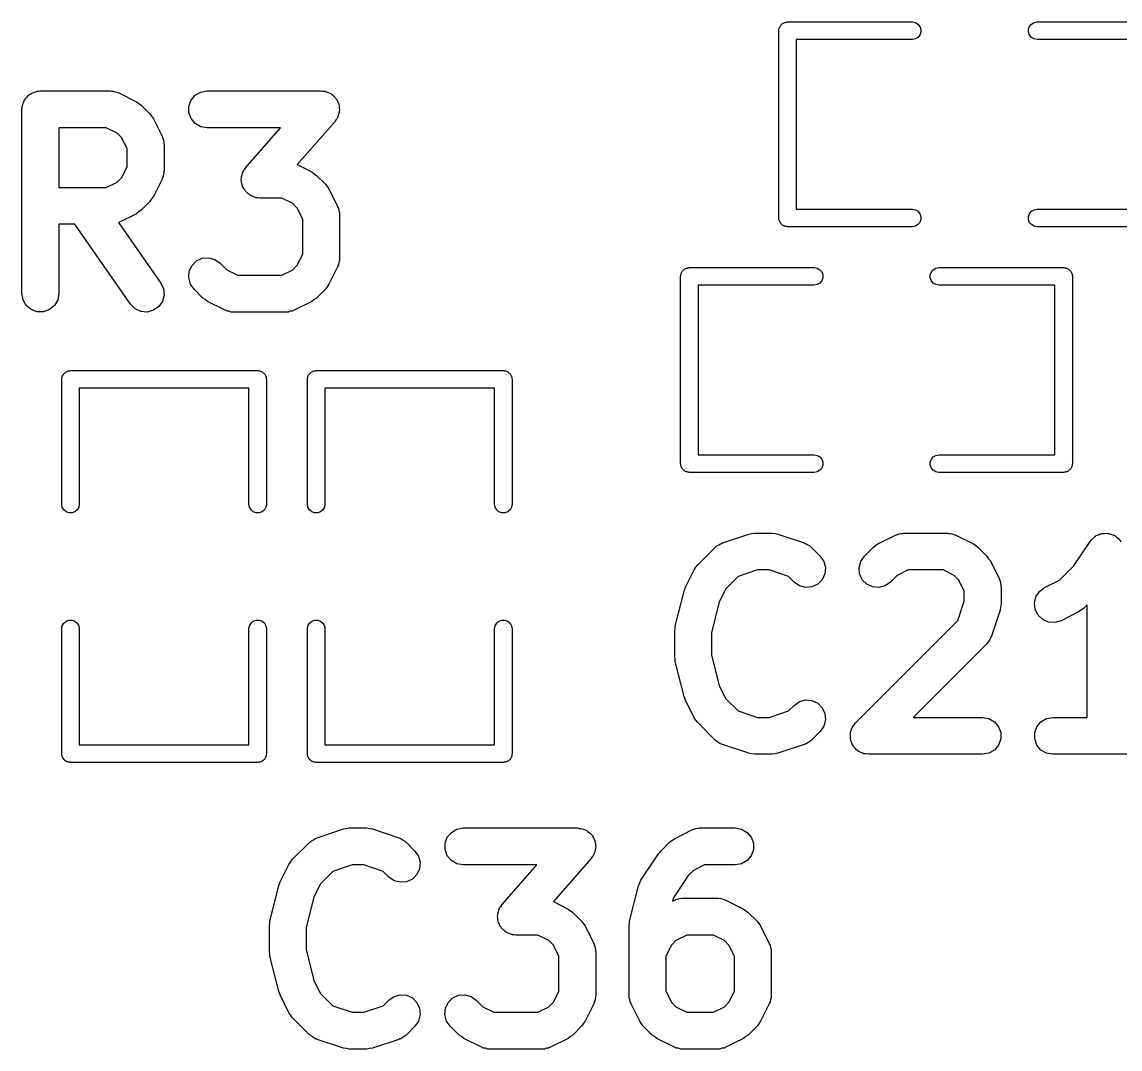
# Model space of a CAD drawing. Extents: x 69.6 to 139.6, y -158 to -61.
# Drawn here: x 94.521 to 98.991, y -103.664 to -99.483 of the extents above; entities that cross this region are included whole.
import ezdxf

# ---------------------------------------------------------------- set-up
doc = ezdxf.new("R2010")
doc.units = 0
doc.header["$MEASUREMENT"] = 0
doc.layers.add('BLACK', color=7, linetype='CONTINUOUS')

msp = doc.modelspace()

# ---------------------------------------------------------------- linework, layer by layer
at = {"layer": 'Black'}
for p, q in [((97.6072, -99.5012), (97.6092, -99.4988)), ((97.6092, -99.4988), (97.6108, -99.4961)), ((97.6108, -99.4961), (97.6131, -99.4941)), ((97.6131, -99.4941), (97.6151, -99.4918)), ((97.6151, -99.4918), (97.6178, -99.4902)), ((97.6178, -99.4902), (97.6202, -99.4882)), ((97.6202, -99.4882), (97.6231, -99.4871)), ((97.6231, -99.4871), (97.6258, -99.4856)), ((97.6258, -99.4856), (97.6289, -99.485)), ((97.6289, -99.485), (97.6318, -99.484)), ((97.6318, -99.484), (97.6349, -99.484)), ((97.6349, -99.484), (97.638, -99.4834)), ((97.638, -99.4834), (98.146, -99.4834)), ((98.146, -99.4834), (98.1582, -99.4856)), ((98.1582, -99.4856), (98.1689, -99.4918)), ((98.1689, -99.4918), (98.1768, -99.5012)), ((98.6232, -99.5012), (98.6311, -99.4918)), ((98.6311, -99.4918), (98.6418, -99.4856)), ((98.6418, -99.4856), (98.654, -99.4834)), ((98.654, -99.4834), (99.162, -99.4834)), ((97.6024, -99.519), (97.603, -99.5159)), ((97.6024, -100.281), (97.6024, -99.519)), ((97.603, -99.5128), (97.604, -99.5099)), ((97.603, -99.5159), (97.603, -99.5128)), ((97.604, -99.5099), (97.6046, -99.5068)), ((97.6046, -99.5068), (97.6061, -99.5041)), ((97.6061, -99.5041), (97.6072, -99.5012)), ((98.1768, -99.5368), (98.1689, -99.5462)), ((98.1768, -99.5012), (98.181, -99.5128)), ((98.181, -99.5252), (98.1768, -99.5368)), ((98.181, -99.5128), (98.181, -99.5252)), ((98.619, -99.5128), (98.6232, -99.5012)), ((98.619, -99.5252), (98.619, -99.5128)), ((98.6232, -99.5368), (98.619, -99.5252)), ((98.6311, -99.5462), (98.6232, -99.5368)), ((98.146, -99.5546), (97.6736, -99.5546)), ((97.6736, -99.5546), (97.6736, -100.245)), ((98.1582, -99.5524), (98.146, -99.5546)), ((98.1689, -99.5462), (98.1582, -99.5524)), ((98.6418, -99.5524), (98.6311, -99.5462)), ((98.654, -99.5546), (98.6418, -99.5524)), ((99.1264, -99.5546), (98.654, -99.5546)), ((94.5651, -99.7721), (94.5708, -99.7688)), ((94.5708, -99.7688), (94.5772, -99.7677)), ((94.5772, -99.7677), (94.5834, -99.7654)), ((94.5834, -99.7654), (94.59, -99.7654)), ((94.59, -99.7654), (94.5964, -99.7643)), ((94.5964, -99.7643), (94.8821, -99.7643)), ((94.8821, -99.7643), (94.8864, -99.765)), ((94.8864, -99.765), (94.8907, -99.7648)), ((94.8907, -99.7648), (94.8991, -99.7673)), ((94.8991, -99.7673), (94.9078, -99.7688)), ((94.9078, -99.7688), (94.9115, -99.771)), ((95.2268, -99.7818), (95.2493, -99.7688)), ((95.2493, -99.7688), (95.275, -99.7643)), ((95.275, -99.7643), (95.7393, -99.7643)), ((95.7393, -99.7643), (95.7465, -99.7656)), ((95.7465, -99.7656), (95.7538, -99.7657)), ((95.7538, -99.7657), (95.7592, -99.7678)), ((95.7592, -99.7678), (95.7649, -99.7688)), ((95.7649, -99.7688), (95.7713, -99.7725)), ((94.5248, -99.8201), (94.526, -99.8136)), ((94.526, -99.8136), (94.5292, -99.808)), ((94.5292, -99.808), (94.5315, -99.8018)), ((94.5315, -99.8018), (94.5357, -99.7968)), ((94.5357, -99.7968), (94.539, -99.7911)), ((94.539, -99.7911), (94.544, -99.7869)), ((94.544, -99.7869), (94.5482, -99.7818)), ((94.5482, -99.7818), (94.5539, -99.7786)), ((94.5539, -99.7786), (94.5589, -99.7743)), ((94.5589, -99.7743), (94.5651, -99.7721)), ((94.9115, -99.771), (94.9157, -99.7722)), ((94.9157, -99.7722), (94.9871, -99.8079)), ((94.9871, -99.8079), (94.9968, -99.8151)), ((95.2011, -99.8263), (95.21, -99.8018)), ((95.21, -99.8018), (95.2268, -99.7818)), ((95.7713, -99.7725), (95.7781, -99.7751)), ((95.7781, -99.7751), (95.7825, -99.7789)), ((95.7825, -99.7789), (95.7875, -99.7818)), ((95.7875, -99.7818), (95.7922, -99.7874)), ((95.7922, -99.7874), (95.7977, -99.7923)), ((95.7977, -99.7923), (95.8005, -99.7974)), ((95.8005, -99.7974), (95.8042, -99.8018)), ((95.8042, -99.8018), (95.8067, -99.8087)), ((95.8067, -99.8087), (95.8103, -99.8151)), ((94.5214, -99.8393), (94.5226, -99.8328)), ((94.5214, -100.589), (94.5214, -99.8393)), ((94.5226, -99.8263), (94.5248, -99.8201)), ((94.5226, -99.8328), (94.5226, -99.8263)), ((94.9968, -99.8151), (95.0066, -99.822)), ((95.0066, -99.822), (95.0423, -99.8577)), ((95.0423, -99.8577), (95.0492, -99.8675)), ((95.2011, -99.8523), (95.2011, -99.8263)), ((95.21, -99.8768), (95.2011, -99.8523)), ((95.8103, -99.8151), (95.8112, -99.8208)), ((95.8131, -99.8523), (95.8106, -99.8592)), ((95.8112, -99.8208), (95.8131, -99.8263)), ((95.8131, -99.8263), (95.8131, -99.8336)), ((95.8131, -99.8336), (95.8143, -99.8408)), ((95.8143, -99.8408), (95.8131, -99.8465)), ((95.8131, -99.8465), (95.8131, -99.8523)), ((95.0492, -99.8675), (95.0564, -99.8772)), ((95.0564, -99.8772), (95.0921, -99.9486)), ((95.2268, -99.8967), (95.21, -99.8768)), ((95.2493, -99.9098), (95.2268, -99.8967)), ((95.7957, -99.8887), (95.6423, -100.064)), ((95.7995, -99.8824), (95.7957, -99.8887)), ((95.8042, -99.8768), (95.7995, -99.8824)), ((95.8062, -99.8713), (95.8042, -99.8768)), ((95.8092, -99.8664), (95.8062, -99.8713)), ((95.8106, -99.8592), (95.8092, -99.8664)), ((94.8644, -99.9143), (94.6714, -99.9143)), ((94.6714, -99.9143), (94.6714, -100.157)), ((94.9091, -99.9366), (94.8644, -99.9143)), ((94.9276, -99.9551), (94.9091, -99.9366)), ((95.275, -99.9143), (95.2493, -99.9098)), ((95.574, -99.9143), (95.275, -99.9143)), ((95.4328, -100.076), (95.574, -99.9143)), ((94.95, -99.9998), (94.9276, -99.9551)), ((95.0921, -99.9486), (95.0933, -99.9527)), ((95.0933, -99.9527), (95.0955, -99.9565)), ((95.0955, -99.9565), (95.097, -99.9651)), ((95.097, -99.9651), (95.0995, -99.9736)), ((95.0995, -99.9736), (95.0992, -99.9779)), ((95.0992, -99.9779), (95.1, -99.9821)), ((95.1, -99.9821), (95.1, -100.089)), ((94.95, -100.072), (94.95, -99.9998)), ((94.9276, -100.116), (94.95, -100.072)), ((95.4243, -100.087), (95.429, -100.082)), ((95.429, -100.082), (95.4328, -100.076)), ((95.6423, -100.064), (95.7014, -100.094)), ((94.9091, -100.135), (94.9276, -100.116)), ((95.0921, -100.123), (95.0564, -100.194)), ((95.0933, -100.119), (95.0921, -100.123)), ((95.0955, -100.115), (95.0933, -100.119)), ((95.097, -100.106), (95.0955, -100.115)), ((95.0995, -100.098), (95.097, -100.106)), ((95.1, -100.089), (95.0992, -100.094)), ((95.0992, -100.094), (95.0995, -100.098)), ((95.4143, -100.123), (95.4154, -100.118)), ((95.4154, -100.131), (95.4143, -100.123)), ((95.4154, -100.112), (95.4179, -100.105)), ((95.4154, -100.118), (95.4154, -100.112)), ((95.4179, -100.105), (95.4194, -100.098)), ((95.4194, -100.098), (95.4224, -100.093)), ((95.4224, -100.093), (95.4243, -100.087)), ((95.7014, -100.094), (95.7111, -100.101)), ((95.7111, -100.101), (95.7209, -100.108)), ((95.7209, -100.108), (95.7566, -100.143)), ((94.6714, -100.157), (94.8644, -100.157)), ((94.8644, -100.157), (94.9091, -100.135)), ((95.4154, -100.138), (95.4154, -100.131)), ((95.4174, -100.143), (95.4154, -100.138)), ((95.4183, -100.149), (95.4174, -100.143)), ((95.4218, -100.156), (95.4183, -100.149)), ((95.4243, -100.162), (95.4218, -100.156)), ((95.4281, -100.167), (95.4243, -100.162)), ((95.4308, -100.172), (95.4281, -100.167)), ((95.7566, -100.143), (95.7635, -100.153)), ((95.7635, -100.153), (95.7707, -100.163)), ((95.7707, -100.163), (95.8064, -100.234)), ((95.0423, -100.214), (95.0066, -100.249)), ((95.0492, -100.204), (95.0423, -100.214)), ((95.0564, -100.194), (95.0492, -100.204)), ((95.4364, -100.177), (95.4308, -100.172)), ((95.4411, -100.182), (95.4364, -100.177)), ((95.4461, -100.185), (95.4411, -100.182)), ((95.4504, -100.189), (95.4461, -100.185)), ((95.4573, -100.192), (95.4504, -100.189)), ((95.4636, -100.195), (95.4573, -100.192)), ((95.4693, -100.196), (95.4636, -100.195)), ((95.4747, -100.199), (95.4693, -100.196)), ((95.4821, -100.199), (95.4747, -100.199)), ((95.4893, -100.2), (95.4821, -100.199)), ((95.5787, -100.2), (95.4893, -100.2)), ((95.6234, -100.222), (95.5787, -100.2)), ((94.9968, -100.256), (94.9871, -100.264)), ((95.0066, -100.249), (94.9968, -100.256)), ((95.6419, -100.241), (95.6234, -100.222)), ((95.6643, -100.286), (95.6419, -100.241)), ((95.8064, -100.234), (95.8076, -100.238)), ((95.8076, -100.238), (95.8098, -100.242)), ((95.8098, -100.242), (95.8113, -100.251)), ((95.8113, -100.251), (95.8138, -100.259)), ((95.8138, -100.259), (95.8135, -100.264)), ((97.6736, -100.245), (98.146, -100.245)), ((98.146, -100.245), (98.1582, -100.248)), ((98.1582, -100.248), (98.1689, -100.254)), ((98.1689, -100.254), (98.1768, -100.263)), ((98.6232, -100.263), (98.6311, -100.254)), ((98.6311, -100.254), (98.6418, -100.248)), ((98.6418, -100.248), (98.654, -100.245)), ((98.654, -100.245), (99.1264, -100.245)), ((94.9157, -100.299), (94.9139, -100.3)), ((94.9139, -100.3), (95.0864, -100.546)), ((94.9871, -100.264), (94.9157, -100.299)), ((95.6643, -100.429), (95.6643, -100.286)), ((95.8135, -100.264), (95.8143, -100.268)), ((95.8143, -100.268), (95.8143, -100.446)), ((97.603, -100.284), (97.6024, -100.281)), ((97.603, -100.287), (97.603, -100.284)), ((97.604, -100.29), (97.603, -100.287)), ((97.6046, -100.293), (97.604, -100.29)), ((97.6061, -100.296), (97.6046, -100.293)), ((97.6072, -100.299), (97.6061, -100.296)), ((97.6092, -100.301), (97.6072, -100.299)), ((97.6108, -100.304), (97.6092, -100.301)), ((97.6131, -100.306), (97.6108, -100.304)), ((98.1768, -100.299), (98.1689, -100.308)), ((98.1768, -100.263), (98.181, -100.275)), ((98.181, -100.287), (98.1768, -100.299)), ((98.181, -100.275), (98.181, -100.287)), ((98.619, -100.275), (98.6232, -100.263)), ((98.619, -100.287), (98.619, -100.275)), ((98.6232, -100.299), (98.619, -100.287)), ((98.6311, -100.308), (98.6232, -100.299)), ((94.736, -100.307), (94.6714, -100.307)), ((94.6714, -100.307), (94.6714, -100.589)), ((94.9636, -100.632), (94.736, -100.307)), ((97.6151, -100.308), (97.6131, -100.306)), ((97.6178, -100.31), (97.6151, -100.308)), ((97.6202, -100.312), (97.6178, -100.31)), ((97.6231, -100.313), (97.6202, -100.312)), ((97.6258, -100.314), (97.6231, -100.313)), ((97.6289, -100.315), (97.6258, -100.314)), ((97.6318, -100.316), (97.6289, -100.315)), ((97.6349, -100.316), (97.6318, -100.316)), ((97.638, -100.317), (97.6349, -100.316)), ((98.146, -100.317), (97.638, -100.317)), ((98.1582, -100.314), (98.146, -100.317)), ((98.1689, -100.308), (98.1582, -100.314)), ((98.6418, -100.314), (98.6311, -100.308)), ((98.654, -100.317), (98.6418, -100.314)), ((99.162, -100.317), (98.654, -100.317)), ((95.6419, -100.473), (95.6643, -100.429)), ((95.2026, -100.498), (95.2136, -100.475)), ((95.2136, -100.475), (95.232, -100.456)), ((95.232, -100.456), (95.2556, -100.445)), ((95.2556, -100.445), (95.2815, -100.443)), ((95.2815, -100.443), (95.3067, -100.45)), ((95.3067, -100.45), (95.328, -100.465)), ((95.328, -100.465), (95.3551, -100.492)), ((95.6234, -100.492), (95.6419, -100.473)), ((95.8064, -100.48), (95.7707, -100.551)), ((95.8076, -100.476), (95.8064, -100.48)), ((95.8098, -100.472), (95.8076, -100.476)), ((95.8113, -100.463), (95.8098, -100.472)), ((95.8138, -100.455), (95.8113, -100.463)), ((95.8143, -100.446), (95.8135, -100.451)), ((95.8135, -100.451), (95.8138, -100.455)), ((97.2289, -100.485), (97.2318, -100.484)), ((97.2318, -100.484), (97.2349, -100.484)), ((97.2349, -100.484), (97.238, -100.483)), ((97.238, -100.483), (97.746, -100.483)), ((97.746, -100.483), (97.7582, -100.486)), ((98.2418, -100.486), (98.254, -100.483)), ((98.254, -100.483), (98.762, -100.483)), ((98.762, -100.483), (98.7651, -100.484)), ((98.7651, -100.484), (98.7682, -100.484)), ((98.7682, -100.484), (98.7711, -100.485)), ((95.2003, -100.524), (95.2026, -100.498)), ((95.207, -100.55), (95.2003, -100.524)), ((95.3551, -100.492), (95.3998, -100.514)), ((95.3998, -100.514), (95.5787, -100.514)), ((95.5787, -100.514), (95.6234, -100.492)), ((97.2024, -100.519), (97.203, -100.516)), ((97.2024, -101.281), (97.2024, -100.519)), ((97.203, -100.513), (97.204, -100.51)), ((97.203, -100.516), (97.203, -100.513)), ((97.204, -100.51), (97.2046, -100.507)), ((97.2046, -100.507), (97.2061, -100.504)), ((97.2061, -100.504), (97.2072, -100.501)), ((97.2072, -100.501), (97.2092, -100.499)), ((97.2092, -100.499), (97.2108, -100.496)), ((97.2108, -100.496), (97.2131, -100.494)), ((97.2131, -100.494), (97.2151, -100.492)), ((97.2151, -100.492), (97.2178, -100.49)), ((97.2178, -100.49), (97.2202, -100.488)), ((97.2202, -100.488), (97.2231, -100.487)), ((97.2231, -100.487), (97.2258, -100.486)), ((97.2258, -100.486), (97.2289, -100.485)), ((97.7582, -100.486), (97.7689, -100.492)), ((97.7689, -100.492), (97.7768, -100.501)), ((97.7768, -100.501), (97.781, -100.513)), ((97.781, -100.525), (97.7768, -100.537)), ((97.781, -100.513), (97.781, -100.525)), ((98.219, -100.513), (98.2232, -100.501)), ((98.219, -100.525), (98.219, -100.513)), ((98.2232, -100.537), (98.219, -100.525)), ((98.2232, -100.501), (98.2311, -100.492)), ((98.2311, -100.492), (98.2418, -100.486)), ((98.7711, -100.485), (98.7742, -100.486)), ((98.7742, -100.486), (98.7769, -100.487)), ((98.7769, -100.487), (98.7798, -100.488)), ((98.7798, -100.488), (98.7822, -100.49)), ((98.7822, -100.49), (98.7849, -100.492)), ((98.7849, -100.492), (98.7869, -100.494)), ((98.7869, -100.494), (98.7892, -100.496)), ((98.7892, -100.496), (98.7908, -100.499)), ((98.7908, -100.499), (98.7928, -100.501)), ((98.7928, -100.501), (98.7939, -100.504)), ((98.7939, -100.504), (98.7954, -100.507)), ((98.7954, -100.507), (98.796, -100.51)), ((98.796, -100.51), (98.797, -100.513)), ((98.797, -100.513), (98.797, -100.516)), ((98.797, -100.516), (98.7976, -100.519)), ((98.7976, -100.519), (98.7976, -101.281)), ((95.0864, -100.546), (95.0974, -100.57)), ((95.0974, -100.57), (95.0997, -100.596)), ((95.222, -100.571), (95.207, -100.55)), ((95.2577, -100.607), (95.222, -100.571)), ((95.7566, -100.571), (95.7209, -100.607)), ((95.7635, -100.561), (95.7566, -100.571)), ((95.7707, -100.551), (95.7635, -100.561)), ((97.746, -100.555), (97.2736, -100.555)), ((97.2736, -100.555), (97.2736, -101.245)), ((97.7582, -100.552), (97.746, -100.555)), ((97.7689, -100.546), (97.7582, -100.552)), ((97.7768, -100.537), (97.7689, -100.546)), ((98.2311, -100.546), (98.2232, -100.537)), ((98.2418, -100.552), (98.2311, -100.546)), ((98.254, -100.555), (98.2418, -100.552)), ((98.7264, -100.555), (98.254, -100.555)), ((98.7264, -101.245), (98.7264, -100.555)), ((94.526, -100.615), (94.5214, -100.589)), ((94.539, -100.637), (94.526, -100.615)), ((94.6669, -100.615), (94.6539, -100.637)), ((94.6714, -100.589), (94.6669, -100.615)), ((95.0997, -100.596), (95.093, -100.621)), ((95.2675, -100.613), (95.2577, -100.607)), ((95.2772, -100.621), (95.2675, -100.613)), ((95.711, -100.613), (95.7014, -100.621)), ((95.7209, -100.607), (95.711, -100.613)), ((94.5589, -100.654), (94.539, -100.637)), ((94.5834, -100.663), (94.5589, -100.654)), ((94.6095, -100.663), (94.5834, -100.663)), ((94.6339, -100.654), (94.6095, -100.663)), ((94.6539, -100.637), (94.6339, -100.654)), ((94.982, -100.651), (94.9636, -100.632)), ((95.0056, -100.662), (94.982, -100.651)), ((95.0315, -100.664), (95.0056, -100.662)), ((95.0567, -100.657), (95.0315, -100.664)), ((95.078, -100.642), (95.0567, -100.657)), ((95.093, -100.621), (95.078, -100.642)), ((95.3486, -100.656), (95.2772, -100.621)), ((95.3527, -100.658), (95.3486, -100.656)), ((95.3565, -100.66), (95.3527, -100.658)), ((95.3651, -100.661), (95.3565, -100.66)), ((95.3736, -100.664), (95.3651, -100.661)), ((95.6134, -100.661), (95.605, -100.664)), ((95.6221, -100.66), (95.6134, -100.661)), ((95.6258, -100.658), (95.6221, -100.66)), ((95.63, -100.656), (95.6258, -100.658)), ((95.7014, -100.621), (95.63, -100.656)), ((95.3779, -100.664), (95.3736, -100.664)), ((95.3821, -100.664), (95.3779, -100.664)), ((95.5964, -100.664), (95.3821, -100.664)), ((95.6007, -100.664), (95.5964, -100.664)), ((95.605, -100.664), (95.6007, -100.664)), ((94.684, -100.932), (94.685, -100.929)), ((94.685, -100.929), (94.6856, -100.926)), ((94.6856, -100.926), (94.6871, -100.923)), ((94.6871, -100.923), (94.6882, -100.92)), ((94.6882, -100.92), (94.6902, -100.918)), ((94.6902, -100.918), (94.6918, -100.915)), ((94.6918, -100.915), (94.6941, -100.913)), ((94.6941, -100.913), (94.6961, -100.911)), ((94.6961, -100.911), (94.6988, -100.909)), ((94.6988, -100.909), (94.7012, -100.907)), ((94.7012, -100.907), (94.7041, -100.906)), ((94.7041, -100.906), (94.7068, -100.905)), ((94.7068, -100.905), (94.7099, -100.904)), ((94.7099, -100.904), (94.7128, -100.903)), ((94.7128, -100.903), (94.7159, -100.903)), ((94.7159, -100.903), (94.719, -100.902)), ((94.719, -100.902), (95.481, -100.902)), ((95.481, -100.902), (95.4841, -100.903)), ((95.4841, -100.903), (95.4872, -100.903)), ((95.4872, -100.903), (95.4901, -100.904)), ((95.4901, -100.904), (95.4932, -100.905)), ((95.4932, -100.905), (95.4959, -100.906)), ((95.4959, -100.906), (95.4988, -100.907)), ((95.4988, -100.907), (95.5012, -100.909)), ((95.5012, -100.909), (95.5039, -100.911)), ((95.5039, -100.911), (95.5059, -100.913)), ((95.5059, -100.913), (95.5082, -100.915)), ((95.5082, -100.915), (95.5098, -100.918)), ((95.5098, -100.918), (95.5118, -100.92)), ((95.5118, -100.92), (95.5129, -100.923)), ((95.5129, -100.923), (95.5144, -100.926)), ((95.5144, -100.926), (95.515, -100.929)), ((95.515, -100.929), (95.516, -100.932)), ((95.684, -100.932), (95.685, -100.929)), ((95.685, -100.929), (95.6856, -100.926)), ((95.6856, -100.926), (95.6871, -100.923)), ((95.6871, -100.923), (95.6882, -100.92)), ((95.6882, -100.92), (95.6902, -100.918)), ((95.6902, -100.918), (95.6918, -100.915)), ((95.6918, -100.915), (95.6941, -100.913)), ((95.6941, -100.913), (95.6961, -100.911)), ((95.6961, -100.911), (95.6988, -100.909)), ((95.6988, -100.909), (95.7012, -100.907)), ((95.7012, -100.907), (95.7041, -100.906)), ((95.7041, -100.906), (95.7068, -100.905)), ((95.7068, -100.905), (95.7099, -100.904)), ((95.7099, -100.904), (95.7128, -100.903)), ((95.7128, -100.903), (95.7159, -100.903)), ((95.7159, -100.903), (95.719, -100.902)), ((95.719, -100.902), (96.481, -100.902)), ((96.481, -100.902), (96.4841, -100.903)), ((96.4841, -100.903), (96.4872, -100.903)), ((96.4872, -100.903), (96.4901, -100.904)), ((96.4901, -100.904), (96.4932, -100.905)), ((96.4932, -100.905), (96.4959, -100.906)), ((96.4959, -100.906), (96.4988, -100.907)), ((96.4988, -100.907), (96.5012, -100.909)), ((96.5012, -100.909), (96.5039, -100.911)), ((96.5039, -100.911), (96.5059, -100.913)), ((96.5059, -100.913), (96.5082, -100.915)), ((96.5082, -100.915), (96.5098, -100.918)), ((96.5098, -100.918), (96.5118, -100.92)), ((96.5118, -100.92), (96.5129, -100.923)), ((96.5129, -100.923), (96.5144, -100.926)), ((96.5144, -100.926), (96.515, -100.929)), ((96.515, -100.929), (96.516, -100.932)), ((94.6834, -100.938), (94.684, -100.935)), ((94.6834, -101.446), (94.6834, -100.938)), ((94.684, -100.935), (94.684, -100.932)), ((95.4454, -100.974), (94.7546, -100.974)), ((94.7546, -100.974), (94.7546, -101.446)), ((95.4454, -101.446), (95.4454, -100.974)), ((95.516, -100.932), (95.516, -100.935)), ((95.516, -100.935), (95.5166, -100.938)), ((95.5166, -100.938), (95.5166, -101.446)), ((95.6834, -100.938), (95.684, -100.935)), ((95.6834, -101.446), (95.6834, -100.938)), ((95.684, -100.935), (95.684, -100.932)), ((96.4454, -100.974), (95.7546, -100.974)), ((95.7546, -100.974), (95.7546, -101.446)), ((96.4454, -101.446), (96.4454, -100.974)), ((96.516, -100.932), (96.516, -100.935)), ((96.516, -100.935), (96.5166, -100.938)), ((96.5166, -100.938), (96.5166, -101.446)), ((97.203, -101.284), (97.2024, -101.281)), ((97.203, -101.287), (97.203, -101.284)), ((97.204, -101.29), (97.203, -101.287)), ((97.2736, -101.245), (97.746, -101.245)), ((97.746, -101.245), (97.7582, -101.248)), ((97.7582, -101.248), (97.7689, -101.254)), ((97.7689, -101.254), (97.7768, -101.263)), ((97.7768, -101.263), (97.781, -101.275)), ((97.781, -101.287), (97.7768, -101.299)), ((97.781, -101.275), (97.781, -101.287)), ((98.219, -101.275), (98.2232, -101.263)), ((98.219, -101.287), (98.219, -101.275)), ((98.2232, -101.299), (98.219, -101.287)), ((98.2232, -101.263), (98.2311, -101.254)), ((98.2311, -101.254), (98.2418, -101.248)), ((98.2418, -101.248), (98.254, -101.245)), ((98.254, -101.245), (98.7264, -101.245)), ((98.797, -101.287), (98.796, -101.29)), ((98.7976, -101.281), (98.797, -101.284)), ((98.797, -101.284), (98.797, -101.287)), ((97.2046, -101.293), (97.204, -101.29)), ((97.2061, -101.296), (97.2046, -101.293)), ((97.2072, -101.299), (97.2061, -101.296)), ((97.2092, -101.301), (97.2072, -101.299)), ((97.2108, -101.304), (97.2092, -101.301)), ((97.2131, -101.306), (97.2108, -101.304)), ((97.2151, -101.308), (97.2131, -101.306)), ((97.2178, -101.31), (97.2151, -101.308)), ((97.2202, -101.312), (97.2178, -101.31)), ((97.2231, -101.313), (97.2202, -101.312)), ((97.2258, -101.314), (97.2231, -101.313)), ((97.2289, -101.315), (97.2258, -101.314)), ((97.2318, -101.316), (97.2289, -101.315)), ((97.2349, -101.316), (97.2318, -101.316)), ((97.238, -101.317), (97.2349, -101.316)), ((97.746, -101.317), (97.238, -101.317)), ((97.7582, -101.314), (97.746, -101.317)), ((97.7689, -101.308), (97.7582, -101.314)), ((97.7768, -101.299), (97.7689, -101.308)), ((98.2311, -101.308), (98.2232, -101.299)), ((98.2418, -101.314), (98.2311, -101.308)), ((98.254, -101.317), (98.2418, -101.314)), ((98.762, -101.317), (98.254, -101.317)), ((98.7651, -101.316), (98.762, -101.317)), ((98.7682, -101.316), (98.7651, -101.316)), ((98.7711, -101.315), (98.7682, -101.316)), ((98.7742, -101.314), (98.7711, -101.315)), ((98.7769, -101.313), (98.7742, -101.314)), ((98.7798, -101.312), (98.7769, -101.313)), ((98.7822, -101.31), (98.7798, -101.312)), ((98.7849, -101.308), (98.7822, -101.31)), ((98.7869, -101.306), (98.7849, -101.308)), ((98.7892, -101.304), (98.7869, -101.306)), ((98.7908, -101.301), (98.7892, -101.304)), ((98.7928, -101.299), (98.7908, -101.301)), ((98.7939, -101.296), (98.7928, -101.299)), ((98.7954, -101.293), (98.7939, -101.296)), ((98.796, -101.29), (98.7954, -101.293)), ((94.6856, -101.458), (94.6834, -101.446)), ((94.6918, -101.469), (94.6856, -101.458)), ((94.7524, -101.458), (94.7462, -101.469)), ((94.7546, -101.446), (94.7524, -101.458)), ((95.4476, -101.458), (95.4454, -101.446)), ((95.4538, -101.469), (95.4476, -101.458)), ((95.5144, -101.458), (95.5082, -101.469)), ((95.5166, -101.446), (95.5144, -101.458)), ((95.6856, -101.458), (95.6834, -101.446)), ((95.6918, -101.469), (95.6856, -101.458)), ((95.7524, -101.458), (95.7462, -101.469)), ((95.7546, -101.446), (95.7524, -101.458)), ((96.4476, -101.458), (96.4454, -101.446)), ((96.4538, -101.469), (96.4476, -101.458)), ((96.5144, -101.458), (96.5082, -101.469)), ((96.5166, -101.446), (96.5144, -101.458)), ((94.7012, -101.477), (94.6918, -101.469)), ((94.7128, -101.481), (94.7012, -101.477)), ((94.7252, -101.481), (94.7128, -101.481)), ((94.7368, -101.477), (94.7252, -101.481)), ((94.7462, -101.469), (94.7368, -101.477)), ((95.4632, -101.477), (95.4538, -101.469)), ((95.4748, -101.481), (95.4632, -101.477)), ((95.4872, -101.481), (95.4748, -101.481)), ((95.4988, -101.477), (95.4872, -101.481)), ((95.5082, -101.469), (95.4988, -101.477)), ((95.7012, -101.477), (95.6918, -101.469)), ((95.7128, -101.481), (95.7012, -101.477)), ((95.7252, -101.481), (95.7128, -101.481)), ((95.7368, -101.477), (95.7252, -101.481)), ((95.7462, -101.469), (95.7368, -101.477)), ((96.4632, -101.477), (96.4538, -101.469)), ((96.4748, -101.481), (96.4632, -101.477)), ((96.4872, -101.481), (96.4748, -101.481)), ((96.4988, -101.477), (96.4872, -101.481)), ((96.5082, -101.469), (96.4988, -101.477)), ((97.3727, -101.604), (97.4799, -101.568)), ((97.4799, -101.568), (97.4917, -101.566)), ((97.4917, -101.566), (97.5036, -101.564)), ((97.5036, -101.564), (97.575, -101.564)), ((97.575, -101.564), (97.5868, -101.566)), ((97.5868, -101.566), (97.5987, -101.568)), ((97.5987, -101.568), (97.7059, -101.604)), ((98.0057, -101.608), (98.0772, -101.572)), ((98.0772, -101.572), (98.0813, -101.571)), ((98.0813, -101.571), (98.0851, -101.569)), ((98.0851, -101.569), (98.0937, -101.567)), ((98.0937, -101.567), (98.1021, -101.565)), ((98.1021, -101.565), (98.1065, -101.565)), ((98.1065, -101.565), (98.1107, -101.564)), ((98.1107, -101.564), (98.2893, -101.564)), ((98.2893, -101.564), (98.2935, -101.565)), ((98.2935, -101.565), (98.2979, -101.565)), ((98.2979, -101.565), (98.3063, -101.567)), ((98.3063, -101.567), (98.3149, -101.569)), ((98.3149, -101.569), (98.3187, -101.571)), ((98.3187, -101.571), (98.3228, -101.572)), ((98.3228, -101.572), (98.3943, -101.608)), ((98.8024, -101.699), (98.8697, -101.598)), ((98.8697, -101.598), (98.8726, -101.595)), ((98.8726, -101.595), (98.8747, -101.591)), ((98.8747, -101.591), (98.8815, -101.585)), ((98.8815, -101.585), (98.8877, -101.579)), ((98.8877, -101.579), (98.8915, -101.577)), ((98.8915, -101.577), (98.8946, -101.574)), ((98.8946, -101.574), (98.9031, -101.571)), ((98.9031, -101.571), (98.9111, -101.567)), ((98.9111, -101.567), (98.9152, -101.567)), ((98.9152, -101.567), (98.9191, -101.565)), ((98.9191, -101.565), (98.9281, -101.565)), ((98.9281, -101.565), (98.937, -101.564)), ((98.937, -101.564), (98.941, -101.565)), ((98.941, -101.565), (98.9452, -101.565)), ((98.9452, -101.565), (98.9536, -101.568)), ((98.9536, -101.568), (98.9623, -101.571)), ((98.9623, -101.571), (98.9657, -101.573)), ((98.9657, -101.573), (98.9696, -101.574)), ((98.9696, -101.574), (98.9765, -101.58)), ((98.9765, -101.58), (98.9839, -101.585)), ((98.9839, -101.585), (98.9864, -101.588)), ((98.9864, -101.588), (98.9896, -101.591)), ((98.9896, -101.591), (98.9941, -101.599)), ((97.272, -101.693), (97.3434, -101.622)), ((97.3434, -101.622), (97.3469, -101.619)), ((97.3469, -101.619), (97.3498, -101.616)), ((97.3498, -101.616), (97.3575, -101.612)), ((97.3575, -101.612), (97.3647, -101.607)), ((97.3647, -101.607), (97.3689, -101.606)), ((97.3689, -101.606), (97.3727, -101.604)), ((97.7059, -101.604), (97.7097, -101.606)), ((97.7097, -101.606), (97.7138, -101.607)), ((97.7138, -101.607), (97.721, -101.612)), ((97.721, -101.612), (97.7288, -101.616)), ((97.7288, -101.616), (97.7316, -101.619)), ((97.7316, -101.619), (97.7352, -101.622)), ((97.7352, -101.622), (97.7709, -101.658)), ((97.9505, -101.658), (97.9863, -101.622)), ((97.9863, -101.622), (97.9961, -101.615)), ((97.9961, -101.615), (98.0057, -101.608)), ((98.3943, -101.608), (98.4039, -101.615)), ((98.4039, -101.615), (98.4137, -101.622)), ((98.4137, -101.622), (98.4495, -101.658)), ((97.7709, -101.658), (97.7858, -101.679)), ((97.7858, -101.679), (97.7926, -101.704)), ((97.9289, -101.704), (97.9356, -101.679)), ((97.9356, -101.679), (97.9505, -101.658)), ((98.4495, -101.658), (98.4564, -101.668)), ((98.4564, -101.668), (98.4635, -101.677)), ((98.4635, -101.677), (98.4992, -101.749)), ((97.2222, -101.784), (97.2579, -101.713)), ((97.2579, -101.713), (97.2651, -101.703)), ((97.2651, -101.703), (97.272, -101.693)), ((97.5157, -101.714), (97.4369, -101.741)), ((97.5628, -101.714), (97.5157, -101.714)), ((97.6416, -101.741), (97.5628, -101.714)), ((97.7903, -101.73), (97.7793, -101.754)), ((97.7926, -101.704), (97.7903, -101.73)), ((97.9311, -101.73), (97.9289, -101.704)), ((97.9421, -101.754), (97.9311, -101.73)), ((98.1284, -101.714), (98.0837, -101.737)), ((98.2716, -101.714), (98.1284, -101.714)), ((98.3163, -101.737), (98.2716, -101.714)), ((98.7449, -101.756), (98.8024, -101.699)), ((97.4369, -101.741), (97.3866, -101.791)), ((97.6648, -101.764), (97.6416, -101.741)), ((97.6862, -101.779), (97.6648, -101.764)), ((97.7113, -101.785), (97.6862, -101.779)), ((97.7609, -101.772), (97.7373, -101.783)), ((97.7793, -101.754), (97.7609, -101.772)), ((97.9606, -101.772), (97.9421, -101.754)), ((97.9842, -101.783), (97.9606, -101.772)), ((98.0353, -101.779), (98.0101, -101.785)), ((98.0566, -101.764), (98.0353, -101.779)), ((98.0837, -101.737), (98.0566, -101.764)), ((98.3348, -101.755), (98.3163, -101.737)), ((98.3571, -101.8), (98.3348, -101.755)), ((98.4992, -101.749), (98.5005, -101.753)), ((98.5005, -101.753), (98.5026, -101.756)), ((98.5026, -101.756), (98.5041, -101.765)), ((98.5041, -101.765), (98.5067, -101.774)), ((98.5067, -101.774), (98.5064, -101.778)), ((98.5064, -101.778), (98.5071, -101.782)), ((98.6843, -101.786), (98.7449, -101.756)), ((97.1808, -101.943), (97.2165, -101.8)), ((97.2165, -101.8), (97.2199, -101.792)), ((97.2199, -101.792), (97.2222, -101.784)), ((97.3866, -101.791), (97.36, -101.844)), ((97.7373, -101.783), (97.7113, -101.785)), ((98.0101, -101.785), (97.9842, -101.783)), ((98.3571, -101.841), (98.3571, -101.8)), ((98.5071, -101.782), (98.5071, -101.854)), ((98.643, -101.849), (98.649, -101.824)), ((98.649, -101.824), (98.6634, -101.802)), ((98.6634, -101.802), (98.6843, -101.786)), ((97.36, -101.844), (97.3286, -101.97)), ((98.3309, -101.92), (98.3571, -101.841)), ((98.5051, -101.865), (98.5033, -101.877)), ((98.5071, -101.854), (98.5051, -101.865)), ((98.646, -101.875), (98.643, -101.849)), ((98.8571, -101.856), (98.8423, -101.871)), ((98.8571, -102.314), (98.8571, -101.856)), ((98.5033, -101.877), (98.4676, -101.984)), ((98.6576, -101.898), (98.646, -101.875)), ((98.6765, -101.916), (98.6576, -101.898)), ((98.8228, -101.885), (98.7514, -101.921)), ((98.8325, -101.878), (98.8228, -101.885)), ((98.8423, -101.871), (98.8325, -101.878)), ((94.6834, -101.954), (94.6856, -101.942)), ((94.6834, -102.462), (94.6834, -101.954)), ((94.6856, -101.942), (94.6918, -101.931)), ((94.6918, -101.931), (94.7012, -101.923)), ((94.7012, -101.923), (94.7128, -101.919)), ((94.7128, -101.919), (94.7252, -101.919)), ((94.7252, -101.919), (94.7368, -101.923)), ((94.7368, -101.923), (94.7462, -101.931)), ((94.7462, -101.931), (94.7524, -101.942)), ((94.7524, -101.942), (94.7546, -101.954)), ((94.7546, -101.954), (94.7546, -102.426)), ((95.4454, -101.954), (95.4476, -101.942)), ((95.4454, -102.426), (95.4454, -101.954)), ((95.4476, -101.942), (95.4538, -101.931)), ((95.4538, -101.931), (95.4632, -101.923)), ((95.4632, -101.923), (95.4748, -101.919)), ((95.4748, -101.919), (95.4872, -101.919)), ((95.4872, -101.919), (95.4988, -101.923)), ((95.4988, -101.923), (95.5082, -101.931)), ((95.5082, -101.931), (95.5144, -101.942)), ((95.5144, -101.942), (95.5166, -101.954)), ((95.5166, -101.954), (95.5166, -102.462)), ((95.6834, -101.954), (95.6856, -101.942)), ((95.6834, -102.462), (95.6834, -101.954)), ((95.6856, -101.942), (95.6918, -101.931)), ((95.6918, -101.931), (95.7012, -101.923)), ((95.7012, -101.923), (95.7128, -101.919)), ((95.7128, -101.919), (95.7252, -101.919)), ((95.7252, -101.919), (95.7368, -101.923)), ((95.7368, -101.923), (95.7462, -101.931)), ((95.7462, -101.931), (95.7524, -101.942)), ((95.7524, -101.942), (95.7546, -101.954)), ((95.7546, -101.954), (95.7546, -102.426)), ((96.4454, -101.954), (96.4476, -101.942)), ((96.4454, -102.426), (96.4454, -101.954)), ((96.4476, -101.942), (96.4538, -101.931)), ((96.4538, -101.931), (96.4632, -101.923)), ((96.4632, -101.923), (96.4748, -101.919)), ((96.4748, -101.919), (96.4872, -101.919)), ((96.4872, -101.919), (96.4988, -101.923)), ((96.4988, -101.923), (96.5082, -101.931)), ((96.5082, -101.931), (96.5144, -101.942)), ((96.5144, -101.942), (96.5166, -101.954)), ((96.5166, -101.954), (96.5166, -102.462)), ((97.1786, -101.961), (97.1802, -101.952)), ((97.1802, -101.952), (97.1808, -101.943)), ((97.9148, -102.336), (98.3309, -101.92)), ((98.7004, -101.927), (98.6765, -101.916)), ((98.7264, -101.928), (98.7004, -101.927)), ((98.7514, -101.921), (98.7264, -101.928)), ((97.1786, -102.068), (97.1786, -101.961)), ((97.3286, -101.97), (97.3286, -102.059)), ((98.4594, -102), (98.4552, -102.007)), ((98.4644, -101.992), (98.4594, -102)), ((98.4655, -101.988), (98.4644, -101.992)), ((98.4676, -101.984), (98.4655, -101.988)), ((98.4495, -102.014), (98.1489, -102.314)), ((98.4519, -102.01), (98.4495, -102.014)), ((98.4552, -102.007), (98.4519, -102.01)), ((97.1802, -102.077), (97.1786, -102.068)), ((97.1808, -102.086), (97.1802, -102.077)), ((97.2165, -102.229), (97.1808, -102.086)), ((97.3286, -102.059), (97.36, -102.185)), ((97.36, -102.185), (97.3866, -102.238)), ((97.2199, -102.236), (97.2165, -102.229)), ((97.2222, -102.244), (97.2199, -102.236)), ((97.2579, -102.316), (97.2222, -102.244)), ((97.3866, -102.238), (97.4369, -102.288)), ((97.6416, -102.288), (97.6648, -102.265)), ((97.6648, -102.265), (97.6862, -102.25)), ((97.6862, -102.25), (97.7113, -102.243)), ((97.7113, -102.243), (97.7373, -102.245)), ((97.7373, -102.245), (97.7609, -102.256)), ((97.7609, -102.256), (97.7793, -102.275)), ((97.2651, -102.325), (97.2579, -102.316)), ((97.4369, -102.288), (97.5157, -102.314)), ((97.5157, -102.314), (97.5628, -102.314)), ((97.5628, -102.314), (97.6416, -102.288)), ((97.7793, -102.275), (97.7903, -102.298)), ((97.7903, -102.298), (97.7926, -102.324)), ((98.1489, -102.314), (98.4321, -102.314)), ((98.4321, -102.314), (98.4578, -102.319)), ((98.6922, -102.319), (98.7179, -102.314)), ((98.7179, -102.314), (98.8571, -102.314)), ((97.272, -102.335), (97.2651, -102.325)), ((97.3434, -102.407), (97.272, -102.335)), ((97.7858, -102.35), (97.7709, -102.371)), ((97.7926, -102.324), (97.7858, -102.35)), ((97.8973, -102.367), (97.8999, -102.358)), ((97.8999, -102.358), (97.9018, -102.355)), ((97.9018, -102.355), (97.9029, -102.352)), ((97.9029, -102.352), (97.9092, -102.344)), ((97.9092, -102.344), (97.9148, -102.336)), ((98.4578, -102.319), (98.4804, -102.332)), ((98.4804, -102.332), (98.4971, -102.352)), ((98.4971, -102.352), (98.506, -102.376)), ((98.644, -102.376), (98.6529, -102.352)), ((98.6529, -102.352), (98.6696, -102.332)), ((98.6696, -102.332), (98.6922, -102.319)), ((97.7709, -102.371), (97.7352, -102.407)), ((97.8931, -102.383), (97.894, -102.38)), ((97.894, -102.392), (97.8931, -102.383)), ((97.894, -102.376), (97.8973, -102.367)), ((97.894, -102.38), (97.894, -102.376)), ((97.894, -102.402), (97.894, -102.392)), ((97.8951, -102.405), (97.894, -102.402)), ((97.8954, -102.409), (97.8951, -102.405)), ((98.506, -102.402), (98.4971, -102.427)), ((98.506, -102.376), (98.506, -102.402)), ((98.644, -102.402), (98.644, -102.376)), ((98.6529, -102.427), (98.644, -102.402)), ((94.7546, -102.426), (95.4454, -102.426)), ((95.7546, -102.426), (96.4454, -102.426)), ((97.3469, -102.409), (97.3434, -102.407)), ((97.3498, -102.412), (97.3469, -102.409)), ((97.3575, -102.417), (97.3498, -102.412)), ((97.3647, -102.422), (97.3575, -102.417)), ((97.3689, -102.423), (97.3647, -102.422)), ((97.3727, -102.425), (97.3689, -102.423)), ((97.4799, -102.46), (97.3727, -102.425)), ((97.7059, -102.425), (97.5987, -102.46)), ((97.7097, -102.423), (97.7059, -102.425)), ((97.7138, -102.422), (97.7097, -102.423)), ((97.721, -102.417), (97.7138, -102.422)), ((97.7288, -102.412), (97.721, -102.417)), ((97.7316, -102.409), (97.7288, -102.412)), ((97.7352, -102.407), (97.7316, -102.409)), ((97.8996, -102.418), (97.8954, -102.409)), ((97.9029, -102.427), (97.8996, -102.418)), ((97.905, -102.429), (97.9029, -102.427)), ((97.9064, -102.432), (97.905, -102.429)), ((97.9134, -102.439), (97.9064, -102.432)), ((97.9196, -102.447), (97.9134, -102.439)), ((97.9225, -102.448), (97.9196, -102.447)), ((97.9248, -102.451), (97.9225, -102.448)), ((97.9337, -102.455), (97.9248, -102.451)), ((98.4804, -102.447), (98.4578, -102.46)), ((98.4971, -102.427), (98.4804, -102.447)), ((98.6696, -102.447), (98.6529, -102.427)), ((98.6922, -102.46), (98.6696, -102.447)), ((94.684, -102.465), (94.6834, -102.462)), ((94.684, -102.468), (94.684, -102.465)), ((94.685, -102.471), (94.684, -102.468)), ((94.6856, -102.474), (94.685, -102.471)), ((94.6871, -102.477), (94.6856, -102.474)), ((94.6882, -102.48), (94.6871, -102.477)), ((94.6902, -102.482), (94.6882, -102.48)), ((94.6918, -102.485), (94.6902, -102.482)), ((94.6941, -102.487), (94.6918, -102.485)), ((94.6961, -102.489), (94.6941, -102.487)), ((94.6988, -102.491), (94.6961, -102.489)), ((94.7012, -102.493), (94.6988, -102.491)), ((94.7041, -102.494), (94.7012, -102.493)), ((94.7068, -102.495), (94.7041, -102.494)), ((94.7099, -102.496), (94.7068, -102.495)), ((95.4932, -102.495), (95.4901, -102.496)), ((95.4959, -102.494), (95.4932, -102.495)), ((95.4988, -102.493), (95.4959, -102.494)), ((95.5012, -102.491), (95.4988, -102.493)), ((95.5039, -102.489), (95.5012, -102.491)), ((95.5059, -102.487), (95.5039, -102.489)), ((95.5082, -102.485), (95.5059, -102.487)), ((95.5098, -102.482), (95.5082, -102.485)), ((95.5118, -102.48), (95.5098, -102.482)), ((95.5129, -102.477), (95.5118, -102.48)), ((95.5144, -102.474), (95.5129, -102.477)), ((95.515, -102.471), (95.5144, -102.474)), ((95.516, -102.468), (95.515, -102.471)), ((95.5166, -102.462), (95.516, -102.465)), ((95.516, -102.465), (95.516, -102.468)), ((95.684, -102.465), (95.6834, -102.462)), ((95.684, -102.468), (95.684, -102.465)), ((95.685, -102.471), (95.684, -102.468)), ((95.6856, -102.474), (95.685, -102.471)), ((95.6871, -102.477), (95.6856, -102.474)), ((95.6882, -102.48), (95.6871, -102.477)), ((95.6902, -102.482), (95.6882, -102.48)), ((95.6918, -102.485), (95.6902, -102.482)), ((95.6941, -102.487), (95.6918, -102.485)), ((95.6961, -102.489), (95.6941, -102.487)), ((95.6988, -102.491), (95.6961, -102.489)), ((95.7012, -102.493), (95.6988, -102.491)), ((95.7041, -102.494), (95.7012, -102.493)), ((95.7068, -102.495), (95.7041, -102.494)), ((95.7099, -102.496), (95.7068, -102.495)), ((96.4932, -102.495), (96.4901, -102.496)), ((96.4959, -102.494), (96.4932, -102.495)), ((96.4988, -102.493), (96.4959, -102.494)), ((96.5012, -102.491), (96.4988, -102.493)), ((96.5039, -102.489), (96.5012, -102.491)), ((96.5059, -102.487), (96.5039, -102.489)), ((96.5082, -102.485), (96.5059, -102.487)), ((96.5098, -102.482), (96.5082, -102.485)), ((96.5118, -102.48), (96.5098, -102.482)), ((96.5129, -102.477), (96.5118, -102.48)), ((96.5144, -102.474), (96.5129, -102.477)), ((96.515, -102.471), (96.5144, -102.474)), ((96.516, -102.468), (96.515, -102.471)), ((96.5166, -102.462), (96.516, -102.465)), ((96.516, -102.465), (96.516, -102.468)), ((97.4917, -102.462), (97.4799, -102.46)), ((97.5036, -102.464), (97.4917, -102.462)), ((97.575, -102.464), (97.5036, -102.464)), ((97.5868, -102.462), (97.575, -102.464)), ((97.5987, -102.46), (97.5868, -102.462)), ((97.9422, -102.46), (97.9337, -102.455)), ((97.9455, -102.46), (97.9422, -102.46)), ((97.9484, -102.462), (97.9455, -102.46)), ((97.9582, -102.463), (97.9484, -102.462)), ((97.9679, -102.464), (97.9582, -102.463)), ((98.4321, -102.464), (97.9679, -102.464)), ((98.4578, -102.46), (98.4321, -102.464)), ((98.7179, -102.464), (98.6922, -102.46)), ((99.1464, -102.464), (98.7179, -102.464)), ((94.7128, -102.497), (94.7099, -102.496)), ((94.7159, -102.497), (94.7128, -102.497)), ((94.719, -102.498), (94.7159, -102.497)), ((95.481, -102.498), (94.719, -102.498)), ((95.4841, -102.497), (95.481, -102.498)), ((95.4872, -102.497), (95.4841, -102.497)), ((95.4901, -102.496), (95.4872, -102.497)), ((95.7128, -102.497), (95.7099, -102.496)), ((95.7159, -102.497), (95.7128, -102.497)), ((95.719, -102.498), (95.7159, -102.497)), ((96.481, -102.498), (95.719, -102.498)), ((96.4841, -102.497), (96.481, -102.498)), ((96.4872, -102.497), (96.4841, -102.497)), ((96.4901, -102.496), (96.4872, -102.497)), ((95.8417, -102.766), (95.8536, -102.764)), ((95.8536, -102.764), (95.925, -102.764)), ((95.925, -102.764), (95.9368, -102.766)), ((96.2922, -102.769), (96.3179, -102.764)), ((96.3179, -102.764), (96.7821, -102.764)), ((96.7821, -102.764), (96.7894, -102.766)), ((97.2779, -102.765), (97.2821, -102.764)), ((97.2821, -102.764), (97.425, -102.764)), ((97.425, -102.764), (97.4507, -102.769)), ((95.7075, -102.812), (95.7147, -102.807)), ((95.7147, -102.807), (95.7189, -102.806)), ((95.7189, -102.806), (95.7227, -102.804)), ((95.7227, -102.804), (95.8299, -102.768)), ((95.8299, -102.768), (95.8417, -102.766)), ((95.9368, -102.766), (95.9487, -102.768)), ((95.9487, -102.768), (96.0559, -102.804)), ((96.0559, -102.804), (96.0597, -102.806)), ((96.0597, -102.806), (96.0638, -102.807)), ((96.0638, -102.807), (96.071, -102.812)), ((96.244, -102.826), (96.2529, -102.802)), ((96.2529, -102.802), (96.2696, -102.782)), ((96.2696, -102.782), (96.2922, -102.769)), ((96.7894, -102.766), (96.7967, -102.766)), ((96.7967, -102.766), (96.8021, -102.768)), ((96.8021, -102.768), (96.8078, -102.769)), ((96.8078, -102.769), (96.8141, -102.772)), ((96.8141, -102.772), (96.821, -102.775)), ((96.821, -102.775), (96.8253, -102.779)), ((96.8253, -102.779), (96.8304, -102.782)), ((96.8304, -102.782), (96.8351, -102.787)), ((96.8351, -102.787), (96.8406, -102.792)), ((96.8406, -102.792), (96.8434, -102.797)), ((96.8434, -102.797), (96.8471, -102.802)), ((96.8471, -102.802), (96.8496, -102.809)), ((97.1675, -102.815), (97.1772, -102.808)), ((97.1772, -102.808), (97.2486, -102.772)), ((97.2486, -102.772), (97.2527, -102.771)), ((97.2527, -102.771), (97.2565, -102.769)), ((97.2565, -102.769), (97.2651, -102.767)), ((97.2651, -102.767), (97.2736, -102.765)), ((97.2736, -102.765), (97.2779, -102.765)), ((97.4507, -102.769), (97.4732, -102.782)), ((97.4732, -102.782), (97.49, -102.802)), ((97.49, -102.802), (97.4989, -102.826)), ((95.622, -102.893), (95.6934, -102.822)), ((95.6934, -102.822), (95.6969, -102.819)), ((95.6969, -102.819), (95.6998, -102.816)), ((95.6998, -102.816), (95.7075, -102.812)), ((96.071, -102.812), (96.0788, -102.816)), ((96.0788, -102.816), (96.0816, -102.819)), ((96.0816, -102.819), (96.0852, -102.822)), ((96.0852, -102.822), (96.1209, -102.858)), ((96.244, -102.852), (96.244, -102.826)), ((96.2529, -102.877), (96.244, -102.852)), ((96.8496, -102.809), (96.8531, -102.815)), ((96.8531, -102.815), (96.854, -102.821)), ((96.856, -102.852), (96.8535, -102.859)), ((96.854, -102.821), (96.856, -102.826)), ((96.856, -102.826), (96.856, -102.834)), ((96.856, -102.834), (96.8571, -102.841)), ((96.8571, -102.841), (96.856, -102.847)), ((96.856, -102.847), (96.856, -102.852)), ((97.122, -102.858), (97.1577, -102.822)), ((97.1577, -102.822), (97.1675, -102.815)), ((97.4989, -102.852), (97.49, -102.877)), ((97.4989, -102.826), (97.4989, -102.852)), ((95.6151, -102.903), (95.622, -102.893)), ((96.1209, -102.858), (96.1358, -102.879)), ((96.1358, -102.879), (96.1426, -102.904)), ((96.2696, -102.897), (96.2529, -102.877)), ((96.2922, -102.91), (96.2696, -102.897)), ((96.8386, -102.889), (96.6851, -103.064)), ((96.8424, -102.882), (96.8386, -102.889)), ((96.8471, -102.877), (96.8424, -102.882)), ((96.8491, -102.871), (96.8471, -102.877)), ((96.8521, -102.866), (96.8491, -102.871)), ((96.8535, -102.859), (96.8521, -102.866)), ((97.0412, -102.976), (97.1126, -102.869)), ((97.1126, -102.869), (97.1177, -102.864)), ((97.1177, -102.864), (97.122, -102.858)), ((97.4732, -102.897), (97.4507, -102.91)), ((97.49, -102.877), (97.4732, -102.897)), ((95.5722, -102.984), (95.6079, -102.913)), ((95.6079, -102.913), (95.6151, -102.903)), ((95.7869, -102.941), (95.7366, -102.991)), ((95.8657, -102.914), (95.7869, -102.941)), ((95.9128, -102.914), (95.8657, -102.914)), ((95.9916, -102.941), (95.9128, -102.914)), ((96.0148, -102.964), (95.9916, -102.941)), ((96.1403, -102.93), (96.1293, -102.954)), ((96.1426, -102.904), (96.1403, -102.93)), ((96.3179, -102.914), (96.2922, -102.91)), ((96.6169, -102.914), (96.3179, -102.914)), ((96.4757, -103.076), (96.6169, -102.914)), ((97.2551, -102.937), (97.2333, -102.958)), ((97.2998, -102.914), (97.2551, -102.937)), ((97.425, -102.914), (97.2998, -102.914)), ((97.4507, -102.91), (97.425, -102.914)), ((95.5699, -102.992), (95.5722, -102.984)), ((96.0362, -102.979), (96.0148, -102.964)), ((96.0613, -102.985), (96.0362, -102.979)), ((96.0873, -102.983), (96.0613, -102.985)), ((96.1109, -102.972), (96.0873, -102.983)), ((96.1293, -102.954), (96.1109, -102.972)), ((97.036, -102.988), (97.0412, -102.976)), ((97.2333, -102.958), (97.1732, -103.049)), ((95.5308, -103.143), (95.5665, -103)), ((95.5665, -103), (95.5699, -102.992)), ((95.7366, -102.991), (95.71, -103.044)), ((96.9951, -103.143), (97.0308, -103)), ((97.0308, -103), (97.036, -102.988)), ((95.71, -103.044), (95.6786, -103.17)), ((96.4719, -103.082), (96.4757, -103.076)), ((96.6851, -103.064), (96.7443, -103.094)), ((97.1732, -103.049), (97.17, -103.062)), ((97.17, -103.062), (97.1772, -103.058)), ((97.1772, -103.058), (97.1813, -103.057)), ((97.1813, -103.057), (97.1851, -103.055)), ((97.1851, -103.055), (97.1937, -103.053)), ((97.1937, -103.053), (97.2021, -103.05)), ((97.2021, -103.05), (97.2065, -103.051)), ((97.2065, -103.051), (97.2107, -103.05)), ((97.2107, -103.05), (97.3536, -103.05)), ((97.3536, -103.05), (97.3578, -103.051)), ((97.3578, -103.051), (97.3621, -103.05)), ((97.3621, -103.05), (97.3706, -103.053)), ((97.3706, -103.053), (97.3792, -103.055)), ((97.3792, -103.055), (97.383, -103.057)), ((97.383, -103.057), (97.3871, -103.058)), ((97.3871, -103.058), (97.4585, -103.094)), ((96.4572, -103.123), (96.4583, -103.118)), ((96.4583, -103.112), (96.4608, -103.105)), ((96.4583, -103.118), (96.4583, -103.112)), ((96.4608, -103.105), (96.4622, -103.098)), ((96.4622, -103.098), (96.4652, -103.093)), ((96.4652, -103.093), (96.4672, -103.087)), ((96.4672, -103.087), (96.4719, -103.082)), ((96.7443, -103.094), (96.7539, -103.101)), ((96.7539, -103.101), (96.7637, -103.108)), ((96.7637, -103.108), (96.7995, -103.143)), ((97.4585, -103.094), (97.4682, -103.101)), ((97.4682, -103.101), (97.478, -103.108)), ((97.478, -103.108), (97.5137, -103.143)), ((95.5286, -103.161), (95.5302, -103.152)), ((95.5286, -103.268), (95.5286, -103.161)), ((95.5302, -103.152), (95.5308, -103.143)), ((96.4583, -103.131), (96.4572, -103.123)), ((96.4583, -103.138), (96.4583, -103.131)), ((96.4603, -103.143), (96.4583, -103.138)), ((96.4611, -103.149), (96.4603, -103.143)), ((96.4647, -103.156), (96.4611, -103.149)), ((96.4672, -103.162), (96.4647, -103.156)), ((96.4709, -103.167), (96.4672, -103.162)), ((96.7995, -103.143), (96.8063, -103.153)), ((96.8063, -103.153), (96.8135, -103.163)), ((96.8135, -103.163), (96.8492, -103.234)), ((96.9929, -103.161), (96.9945, -103.152)), ((96.9929, -103.446), (96.9929, -103.161)), ((96.9945, -103.152), (96.9951, -103.143)), ((97.5137, -103.143), (97.5206, -103.153)), ((97.5206, -103.153), (97.5278, -103.163)), ((97.5278, -103.163), (97.5635, -103.234)), ((95.6786, -103.17), (95.6786, -103.259)), ((96.4737, -103.172), (96.4709, -103.167)), ((96.4792, -103.177), (96.4737, -103.172)), ((96.4839, -103.182), (96.4792, -103.177)), ((96.4889, -103.185), (96.4839, -103.182)), ((96.4933, -103.189), (96.4889, -103.185)), ((96.5001, -103.192), (96.4933, -103.189)), ((96.5065, -103.195), (96.5001, -103.192)), ((96.5122, -103.196), (96.5065, -103.195)), ((96.5176, -103.199), (96.5122, -103.196)), ((96.5249, -103.199), (96.5176, -103.199)), ((96.5321, -103.2), (96.5249, -103.199)), ((96.6216, -103.2), (96.5321, -103.2)), ((96.6663, -103.222), (96.6216, -103.2)), ((97.2284, -103.2), (97.1837, -103.222)), ((97.3359, -103.2), (97.2284, -103.2)), ((97.3806, -103.222), (97.3359, -103.2)), ((96.6848, -103.241), (96.6663, -103.222)), ((96.7071, -103.286), (96.6848, -103.241)), ((96.8492, -103.234), (96.8505, -103.238)), ((96.8505, -103.238), (96.8526, -103.242)), ((96.8526, -103.242), (96.8541, -103.251)), ((96.8541, -103.251), (96.8567, -103.259)), ((97.1652, -103.241), (97.1429, -103.286)), ((97.1837, -103.222), (97.1652, -103.241)), ((97.3991, -103.241), (97.3806, -103.222)), ((97.4214, -103.286), (97.3991, -103.241)), ((97.5635, -103.234), (97.5647, -103.238)), ((97.5647, -103.238), (97.5669, -103.242)), ((97.5669, -103.242), (97.5684, -103.251)), ((97.5684, -103.251), (97.5709, -103.259)), ((95.5302, -103.277), (95.5286, -103.268)), ((95.5308, -103.286), (95.5302, -103.277)), ((95.5665, -103.429), (95.5308, -103.286)), ((95.6786, -103.259), (95.71, -103.385)), ((96.7071, -103.429), (96.7071, -103.286)), ((96.8567, -103.259), (96.8564, -103.264)), ((96.8564, -103.264), (96.8571, -103.268)), ((96.8571, -103.268), (96.8571, -103.446)), ((97.1429, -103.286), (97.1429, -103.429)), ((97.4214, -103.429), (97.4214, -103.286)), ((97.5709, -103.259), (97.5707, -103.264)), ((97.5707, -103.264), (97.5714, -103.268)), ((97.5714, -103.268), (97.5714, -103.446)), ((95.71, -103.385), (95.7366, -103.438)), ((95.5699, -103.436), (95.5665, -103.429)), ((96.6848, -103.473), (96.7071, -103.429)), ((97.1429, -103.429), (97.1652, -103.473)), ((97.3991, -103.473), (97.4214, -103.429)), ((95.5722, -103.444), (95.5699, -103.436)), ((95.6079, -103.516), (95.5722, -103.444)), ((95.7366, -103.438), (95.7869, -103.488)), ((95.9916, -103.488), (96.0148, -103.465)), ((96.0148, -103.465), (96.0362, -103.45)), ((96.0362, -103.45), (96.0613, -103.443)), ((96.0613, -103.443), (96.0873, -103.445)), ((96.0873, -103.445), (96.1109, -103.456)), ((96.1109, -103.456), (96.1293, -103.475)), ((96.1293, -103.475), (96.1403, -103.498)), ((96.2454, -103.498), (96.2564, -103.475)), ((96.2564, -103.475), (96.2748, -103.456)), ((96.2748, -103.456), (96.2984, -103.445)), ((96.2984, -103.445), (96.3244, -103.443)), ((96.3244, -103.443), (96.3496, -103.45)), ((96.3496, -103.45), (96.3709, -103.465)), ((96.3709, -103.465), (96.398, -103.492)), ((96.6663, -103.492), (96.6848, -103.473)), ((96.8505, -103.476), (96.8492, -103.48)), ((96.8526, -103.472), (96.8505, -103.476)), ((96.8541, -103.463), (96.8526, -103.472)), ((96.8567, -103.455), (96.8541, -103.463)), ((96.8571, -103.446), (96.8564, -103.451)), ((96.8564, -103.451), (96.8567, -103.455)), ((96.9936, -103.451), (96.9929, -103.446)), ((96.9933, -103.455), (96.9936, -103.451)), ((96.9959, -103.463), (96.9933, -103.455)), ((96.9974, -103.472), (96.9959, -103.463)), ((96.9995, -103.476), (96.9974, -103.472)), ((97.0008, -103.48), (96.9995, -103.476)), ((97.1652, -103.473), (97.1837, -103.492)), ((97.3806, -103.492), (97.3991, -103.473)), ((97.5647, -103.476), (97.5635, -103.48)), ((97.5669, -103.472), (97.5647, -103.476)), ((97.5684, -103.463), (97.5669, -103.472)), ((97.5709, -103.455), (97.5684, -103.463)), ((97.5714, -103.446), (97.5707, -103.451)), ((97.5707, -103.451), (97.5709, -103.455)), ((95.6151, -103.525), (95.6079, -103.516)), ((95.7869, -103.488), (95.8657, -103.514)), ((95.8657, -103.514), (95.9128, -103.514)), ((95.9128, -103.514), (95.9916, -103.488)), ((96.1426, -103.524), (96.1358, -103.55)), ((96.1403, -103.498), (96.1426, -103.524)), ((96.2431, -103.524), (96.2454, -103.498)), ((96.2499, -103.55), (96.2431, -103.524)), ((96.398, -103.492), (96.4427, -103.514)), ((96.4427, -103.514), (96.6216, -103.514)), ((96.6216, -103.514), (96.6663, -103.492)), ((96.8492, -103.48), (96.8135, -103.551)), ((97.0365, -103.551), (97.0008, -103.48)), ((97.1837, -103.492), (97.2284, -103.514)), ((97.2284, -103.514), (97.3359, -103.514)), ((97.3359, -103.514), (97.3806, -103.492)), ((97.5635, -103.48), (97.5278, -103.551)), ((95.622, -103.535), (95.6151, -103.525)), ((95.6934, -103.607), (95.622, -103.535)), ((96.1358, -103.55), (96.1209, -103.571)), ((96.2648, -103.571), (96.2499, -103.55)), ((96.8063, -103.561), (96.7995, -103.571)), ((96.8135, -103.551), (96.8063, -103.561)), ((97.0436, -103.561), (97.0365, -103.551)), ((97.0505, -103.571), (97.0436, -103.561)), ((97.5206, -103.561), (97.5137, -103.571)), ((97.5278, -103.551), (97.5206, -103.561)), ((95.6969, -103.609), (95.6934, -103.607)), ((95.6998, -103.612), (95.6969, -103.609)), ((95.7075, -103.617), (95.6998, -103.612)), ((96.0788, -103.612), (96.071, -103.617)), ((96.0816, -103.609), (96.0788, -103.612)), ((96.0852, -103.607), (96.0816, -103.609)), ((96.1209, -103.571), (96.0852, -103.607)), ((96.3005, -103.607), (96.2648, -103.571)), ((96.3104, -103.613), (96.3005, -103.607)), ((96.32, -103.621), (96.3104, -103.613)), ((96.7539, -103.613), (96.7443, -103.621)), ((96.7637, -103.607), (96.7539, -103.613)), ((96.7995, -103.571), (96.7637, -103.607)), ((97.0863, -103.607), (97.0505, -103.571)), ((97.0961, -103.613), (97.0863, -103.607)), ((97.1057, -103.621), (97.0961, -103.613)), ((97.4682, -103.613), (97.4585, -103.621)), ((97.478, -103.607), (97.4682, -103.613)), ((97.5137, -103.571), (97.478, -103.607)), ((95.7147, -103.622), (95.7075, -103.617)), ((95.7189, -103.623), (95.7147, -103.622)), ((95.7227, -103.625), (95.7189, -103.623)), ((95.8299, -103.66), (95.7227, -103.625)), ((96.0559, -103.625), (95.9487, -103.66)), ((96.0597, -103.623), (96.0559, -103.625)), ((96.0638, -103.622), (96.0597, -103.623)), ((96.071, -103.617), (96.0638, -103.622)), ((96.3915, -103.656), (96.32, -103.621)), ((96.3956, -103.658), (96.3915, -103.656)), ((96.3993, -103.66), (96.3956, -103.658)), ((96.6687, -103.658), (96.6649, -103.66)), ((96.6728, -103.656), (96.6687, -103.658)), ((96.7443, -103.621), (96.6728, -103.656)), ((97.1772, -103.656), (97.1057, -103.621)), ((97.1813, -103.658), (97.1772, -103.656)), ((97.1851, -103.66), (97.1813, -103.658)), ((97.383, -103.658), (97.3792, -103.66)), ((97.3871, -103.656), (97.383, -103.658)), ((97.4214, -103.639), (97.3871, -103.656)), ((97.4585, -103.621), (97.4214, -103.639)), ((95.8417, -103.662), (95.8299, -103.66)), ((95.8536, -103.664), (95.8417, -103.662)), ((95.925, -103.664), (95.8536, -103.664)), ((95.9368, -103.662), (95.925, -103.664)), ((95.9487, -103.66), (95.9368, -103.662)), ((96.408, -103.661), (96.3993, -103.66)), ((96.4164, -103.664), (96.408, -103.661)), ((96.4207, -103.664), (96.4164, -103.664)), ((96.425, -103.664), (96.4207, -103.664)), ((96.6393, -103.664), (96.425, -103.664)), ((96.6435, -103.664), (96.6393, -103.664)), ((96.6479, -103.664), (96.6435, -103.664)), ((96.6563, -103.661), (96.6479, -103.664)), ((96.6649, -103.66), (96.6563, -103.661)), ((97.1937, -103.661), (97.1851, -103.66)), ((97.2021, -103.664), (97.1937, -103.661)), ((97.2065, -103.664), (97.2021, -103.664)), ((97.2107, -103.664), (97.2065, -103.664)), ((97.3536, -103.664), (97.2107, -103.664)), ((97.3578, -103.664), (97.3536, -103.664)), ((97.3621, -103.664), (97.3578, -103.664)), ((97.3706, -103.661), (97.3621, -103.664)), ((97.3792, -103.66), (97.3706, -103.661))]:
    msp.add_line(p, q, dxfattribs=at)

doc.saveas('drawing.dxf')
